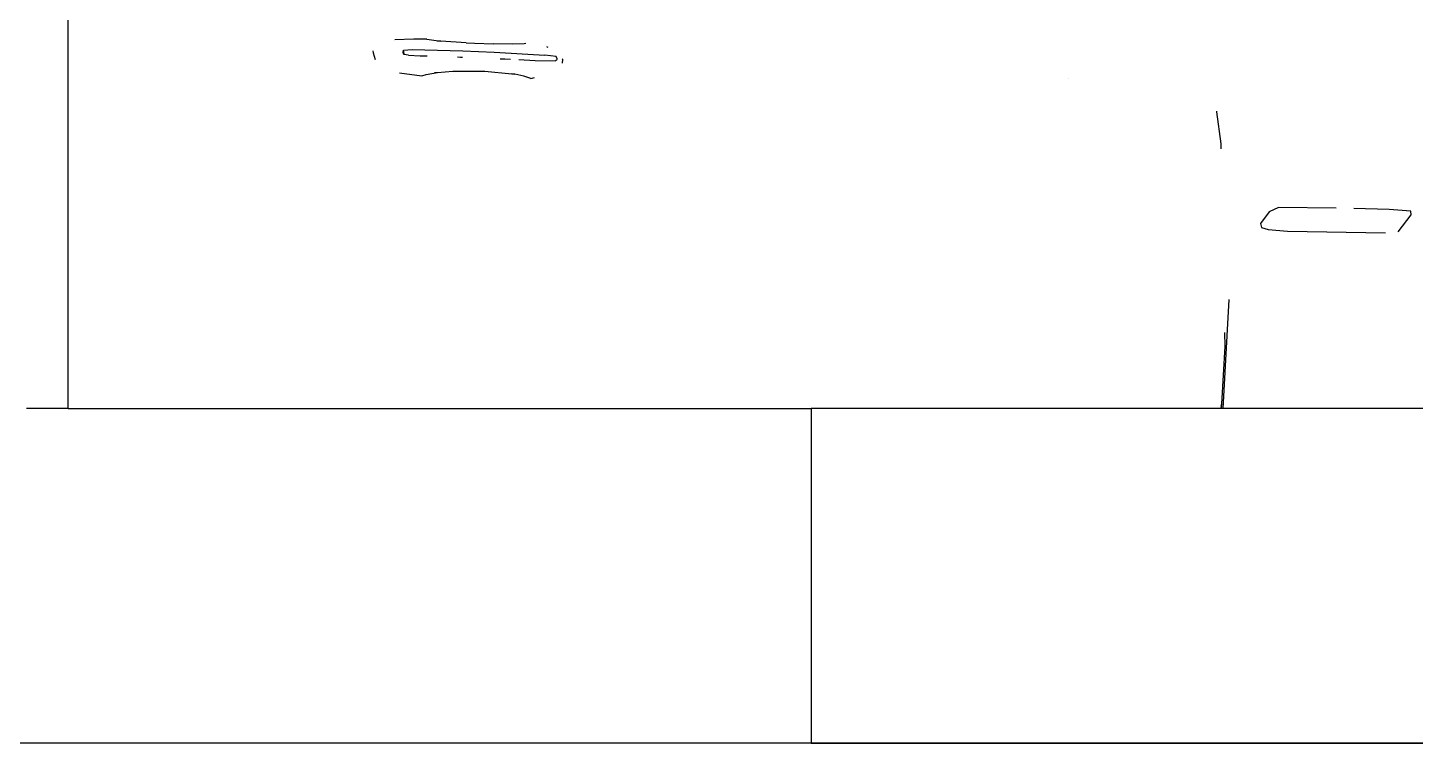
# Model space of a CAD drawing. Header units: inches. Extents: x 7263 to 14962, y 1317 to 2926.
# Drawn here: x 7458.236 to 7459.894, y 1506.573 to 1507.428 of the extents above; entities that cross this region are included whole.
import ezdxf

# ---------------------------------------------------------------- set-up
doc = ezdxf.new("R2010")
doc.units = ezdxf.units.IN
doc.header["$MEASUREMENT"] = 0
doc.layers.add('text', color=7, linetype='Continuous')

msp = doc.modelspace()

# ---------------------------------------------------------------- linework, layer by layer
at = {"layer": 'text'}
for p, q in [((7458.2845, 1506.9735), (7458.2845, 1507.4991)), ((7458.6487, 1507.4007), (7458.6488, 1507.3982)), ((7458.6974, 1507.4148), (7458.6747, 1507.4139)), ((7458.6847, 1507.3986), (7458.6852, 1507.4014)), ((7458.6852, 1507.4014), (7458.6955, 1507.4023)), ((7458.6955, 1507.4023), (7458.7561, 1507.4008)), ((7458.713, 1507.4145), (7458.6974, 1507.4148)), ((7458.713, 1507.4145), (7458.7299, 1507.4121)), ((7458.7299, 1507.4121), (7458.7253, 1507.4124)), ((7458.7601, 1507.4104), (7458.7299, 1507.4121)), ((7458.7561, 1507.4008), (7458.7936, 1507.3992)), ((7458.7601, 1507.4104), (7458.7699, 1507.4099)), ((7458.7699, 1507.4099), (7458.7926, 1507.4091)), ((7458.816, 1507.4087), (7458.7926, 1507.4091)), ((7458.8295, 1507.4092), (7458.816, 1507.4087)), ((7458.8314, 1507.4096), (7458.8295, 1507.4092)), ((7458.8579, 1507.4049), (7458.8564, 1507.4055)), ((7458.6488, 1507.3982), (7458.6514, 1507.3905)), ((7458.6856, 1507.3964), (7458.6847, 1507.3986)), ((7458.6853, 1507.4003), (7458.6851, 1507.4002)), ((7458.6851, 1507.4002), (7458.6856, 1507.3964)), ((7458.691, 1507.3957), (7458.6856, 1507.3964)), ((7458.691, 1507.3957), (7458.7052, 1507.3949)), ((7458.7052, 1507.3949), (7458.7135, 1507.3946)), ((7458.7496, 1507.3935), (7458.7533, 1507.3933)), ((7458.7533, 1507.3933), (7458.7556, 1507.3932)), ((7458.7936, 1507.3992), (7458.8542, 1507.3956)), ((7458.8005, 1507.3913), (7458.8064, 1507.3911)), ((7458.8064, 1507.3911), (7458.813, 1507.3907)), ((7458.8231, 1507.3902), (7458.8427, 1507.3891)), ((7458.8427, 1507.3891), (7458.8664, 1507.3886)), ((7458.8674, 1507.394), (7458.8542, 1507.3956)), ((7458.8664, 1507.3886), (7458.8681, 1507.3897)), ((7458.8685, 1507.3919), (7458.8674, 1507.394)), ((7458.8681, 1507.3897), (7458.868, 1507.3899)), ((7458.8684, 1507.3902), (7458.8681, 1507.3897)), ((7458.8685, 1507.3919), (7458.8684, 1507.3902)), ((7458.8755, 1507.3903), (7458.8749, 1507.3913)), ((7458.8751, 1507.386), (7458.8755, 1507.3903)), ((7458.6804, 1507.3743), (7458.7071, 1507.3708)), ((7458.7071, 1507.3708), (7458.7121, 1507.3723)), ((7458.7121, 1507.3723), (7458.7257, 1507.3749)), ((7458.7223, 1507.3747), (7458.7257, 1507.3749)), ((7458.7257, 1507.3749), (7458.7442, 1507.3764)), ((7458.7442, 1507.3764), (7458.7823, 1507.3764)), ((7458.7823, 1507.3764), (7458.8147, 1507.3734)), ((7458.8182, 1507.3728), (7458.8147, 1507.3734)), ((7458.8147, 1507.3734), (7458.8166, 1507.3732)), ((7458.8166, 1507.3732), (7458.8182, 1507.3728)), ((7458.8288, 1507.3704), (7458.8182, 1507.3728)), ((7458.8372, 1507.3677), (7458.8288, 1507.3704)), ((7458.8372, 1507.3677), (7458.8419, 1507.3687)), ((7459.4793, 1507.3681), (7459.4792, 1507.3681)), ((7459.6571, 1507.3277), (7459.6568, 1507.3285)), ((7459.6622, 1507.2897), (7459.6571, 1507.3277)), ((7459.6623, 1507.2837), (7459.6622, 1507.2897)), ((7459.7195, 1507.2082), (7459.7091, 1507.1944)), ((7459.7305, 1507.2134), (7459.7195, 1507.2082)), ((7459.7994, 1507.2127), (7459.7305, 1507.2134)), ((7459.8629, 1507.2111), (7459.8205, 1507.2123)), ((7459.8888, 1507.2091), (7459.8629, 1507.2111)), ((7459.8734, 1507.1846), (7459.8891, 1507.2047)), ((7459.8891, 1507.2047), (7459.8888, 1507.2091)), ((7459.7091, 1507.1944), (7459.7102, 1507.1896)), ((7459.7102, 1507.1896), (7459.7183, 1507.1871)), ((7459.7183, 1507.1871), (7459.7413, 1507.1852)), ((7459.7413, 1507.1852), (7459.8585, 1507.1833)), ((7459.6711, 1507.1036), (7459.6642, 1506.9735)), ((7459.6669, 1507.0475), (7459.6666, 1507.0643)), ((7459.6628, 1506.9789), (7459.6669, 1507.0475)), ((7458.2845, 1506.9735), (7458.2346, 1506.9735)), ((7458.2845, 1506.9735), (7459.1723, 1506.9735)), ((7459.1723, 1506.9735), (7459.1723, 1506.5735)), ((7459.66, 1506.9735), (7459.1723, 1506.9735)), ((7459.6601, 1506.9736), (7459.66, 1506.9735)), ((7459.6623, 1506.9735), (7459.66, 1506.9735)), ((7459.6626, 1506.9766), (7459.6616, 1506.9745)), ((7459.6628, 1506.9789), (7459.6617, 1506.9769)), ((7459.6623, 1506.9735), (7459.6625, 1506.9755)), ((7459.6624, 1506.9735), (7459.6623, 1506.9735)), ((7459.6624, 1506.9735), (7459.6625, 1506.9755)), ((7459.6642, 1506.9735), (7459.6624, 1506.9735)), ((7459.6625, 1506.9755), (7459.6626, 1506.9756)), ((7459.6626, 1506.9766), (7459.6628, 1506.9789)), ((7459.6626, 1506.9756), (7459.6626, 1506.9766)), ((7459.9354, 1506.9735), (7459.6642, 1506.9735)), ((7459.1723, 1506.5735), (7450.316, 1506.5735)), ((7459.6077, 1506.5735), (7450.3448, 1506.5735)), ((7459.1723, 1506.5735), (7450.5162, 1506.5735)), ((7459.1723, 1506.5735), (7461.2571, 1506.5735)), ((7461.2571, 1506.5735), (7459.1723, 1506.5735)), ((7461.8759, 1506.5735), (7459.6077, 1506.5735))]:
    msp.add_line(p, q, dxfattribs=at)

doc.saveas('drawing.dxf')
